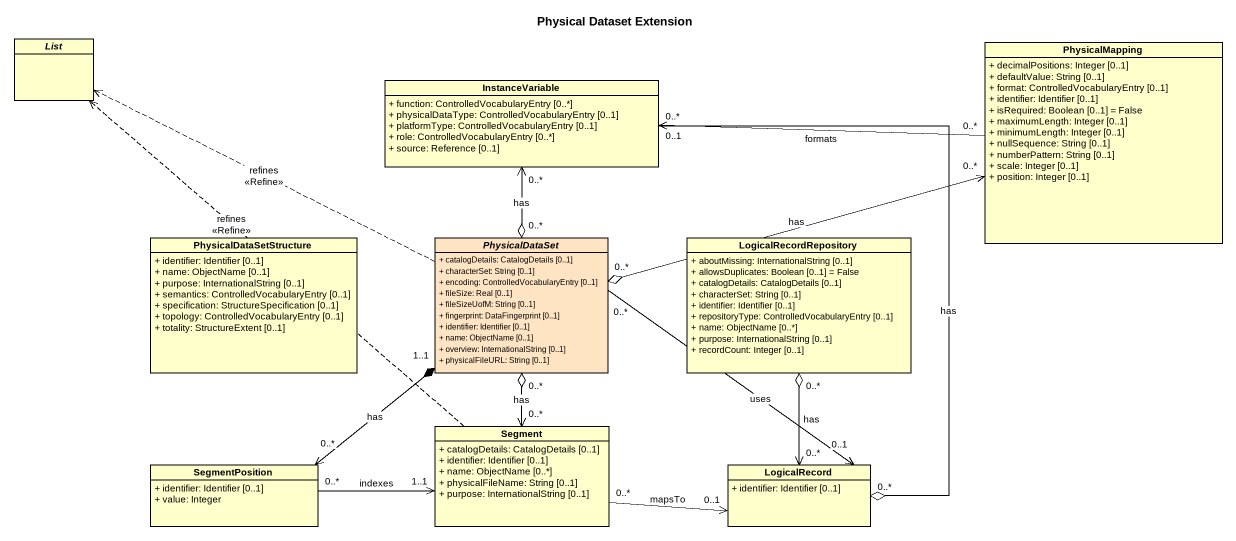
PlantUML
@startuml
title Physical Dataset Extension
hide circle
hide empty members
skinparam classAttributeIconSize 0
abstract class List
class PhysicalMapping {
  + decimalPositions: Integer [0..1]
  + defaultValue: String [0..1]
  + format: ControlledVocabularyEntry [0..1]
  + identifier: Identifier [0..1]
  + isRequired: Boolean [0..1] = False
  + maximumLength: Integer [0..1]
  + minimumLength: Integer [0..1]
  + nullSequence: String [0..1]
  + numberPattern: String [0..1]
  + scale: Integer [0..1]
  + position: Integer [0..1]
}
class InstanceVariable {
  + function: ControlledVocabularyEntry [0..*]
  + physicalDataType: ControlledVocabularyEntry [0..1]
  + platformType: ControlledVocabularyEntry [0..1]
  + role: ControlledVocabularyEntry [0..*]
  + source: Reference [0..1]
}
class PhysicalDataSetStructure {
  + identifier: Identifier [0..1]
  + name: ObjectName [0..1]
  + purpose: InternationalString [0..1]
  + semantics: ControlledVocabularyEntry [0..1]
  + specification: StructureSpecification [0..1]
  + topology: ControlledVocabularyEntry [0..1]
  + totality: StructureExtent [0..1]
}
abstract class PhysicalDataSet #FFE4C4 {
  + catalogDetails: CatalogDetails [0..1]
  + characterSet: String [0..1]
  + encoding: ControlledVocabularyEntry [0..1]
  + fileSize: Real [0..1]
  + fileSizeUofM: String [0..1]
  + fingerprint: DataFingerprint [0..1]
  + identifier: Identifier [0..1]
  + name: ObjectName [0..1]
  + overview: InternationalString [0..1]
  + physicalFileURL: String [0..1]
}
class LogicalRecordRepository {
  + aboutMissing: InternationalString [0..1]
  + allowsDuplicates: Boolean [0..1] = False
  + catalogDetails: CatalogDetails [0..1]
  + characterSet: String [0..1]
  + identifier: Identifier [0..1]
  + repositoryType: ControlledVocabularyEntry [0..1]
  + name: ObjectName [0..*]
  + purpose: InternationalString [0..1]
  + recordCount: Integer [0..1]
}
class Segment {
  + catalogDetails: CatalogDetails [0..1]
  + identifier: Identifier [0..1]
  + name: ObjectName [0..*]
  + physicalFileName: String [0..1]
  + purpose: InternationalString [0..1]
}
class SegmentPosition {
  + identifier: Identifier [0..1]
  + value: Integer
}
class LogicalRecord {
  + identifier: Identifier [0..1]
}
PhysicalMapping "0..*" -left-> "0..1" InstanceVariable : formats
PhysicalMapping "0..*" <-left-o "0..*" PhysicalDataSet : has
InstanceVariable "0..*" <--o "0..*" PhysicalDataSet : has
InstanceVariable "0..*" <--o "0..*" LogicalRecord : has
PhysicalDataSet .left.> List : refines\n<<Refine>>
PhysicalDataSet "0..*" --> "0..1" LogicalRecord : uses
Segment .up.> List : refines\n<<Refine>>
Segment "0..*" <-up-o "0..*" PhysicalDataSet : has
Segment "0..*" -right-> "0..1" LogicalRecord : mapsTo
SegmentPosition "0..*" <-up-* "1..1" PhysicalDataSet : has
SegmentPosition "0..*" -right-> "1..1" Segment : indexes
LogicalRecord "0..*" <-up-o "0..*" LogicalRecordRepository : has
@enduml
